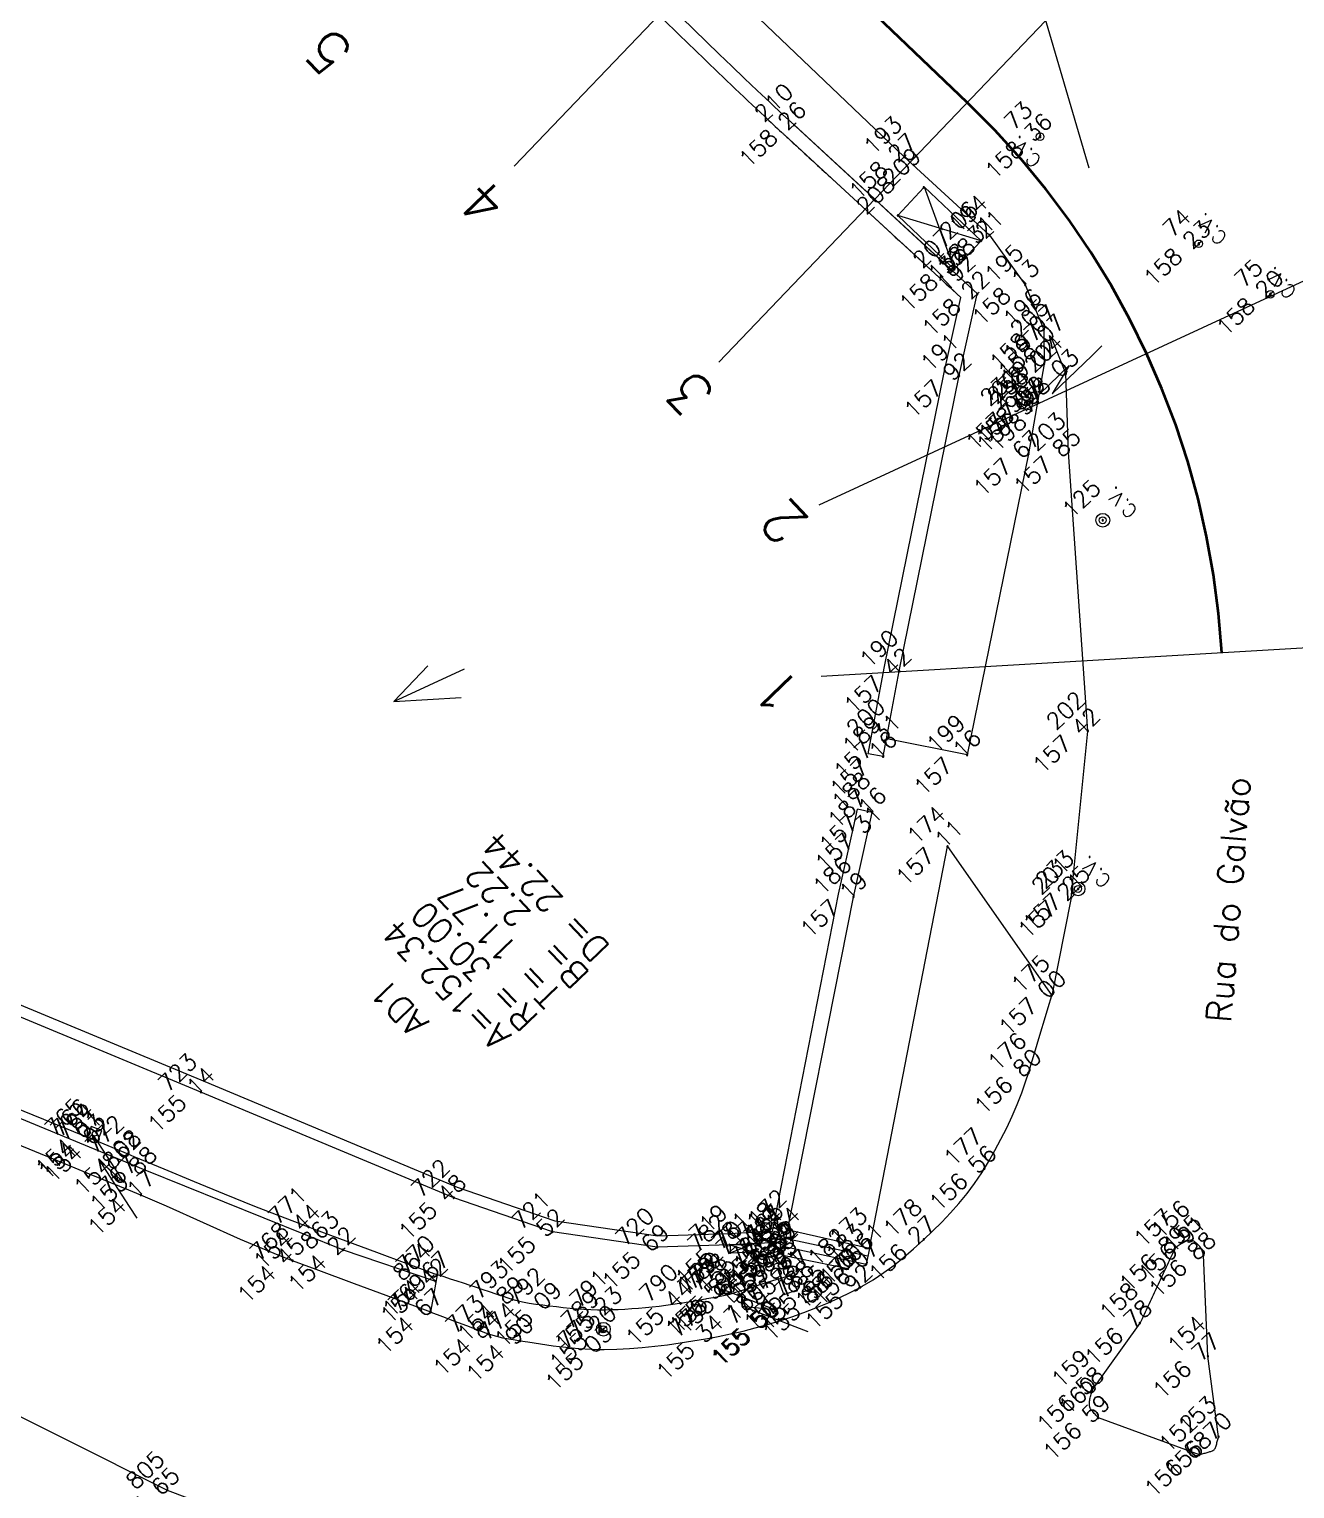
# Model space of a CAD drawing. Header units: millimetres. Extents: x -16 to 1007, y 828 to 1356.
# Drawn here: x 815.1 to 860.8, y 1059.7 to 1112.5 of the extents above; entities that cross this region are included whole.
import ezdxf
from ezdxf.enums import TextEntityAlignment as Align

# ---------------------------------------------------------------- set-up
doc = ezdxf.new("R2010")
doc.units = ezdxf.units.MM
doc.header["$LTSCALE"] = 4
doc.linetypes.add('CONTINUOUS1', pattern=[0, 0, 0])
doc.linetypes.add('DGN4', pattern=[16.364154, 8.182077, -4.091038, 0, -4.091038])
doc.layers.get('0').update_dxf_attribs({"linetype": 'CONTINUOUS1', "lineweight": 0})
for name, color, linetype, lineweight in [('10', 7, 'CONTINUOUS1', 0), ('11', 7, 'CONTINUOUS1', 0), ('12', 7, 'CONTINUOUS1', 0), ('13', 7, 'CONTINUOUS1', 0), ('2', 7, 'CONTINUOUS1', 0), ('Level 1', 7, 'Continuous', 0)]:
    doc.layers.add(name, color=color, linetype=linetype, lineweight=lineweight)
for name, color, linetype, lineweight, true_color in [('19', 4, 'CONTINUOUS1', 0, 0x00ffff), ('20', 4, 'CONTINUOUS1', 0, 0x00ffff), ('51', 1, 'CONTINUOUS1', 0, 0xff0000), ('52', 2, 'CONTINUOUS1', 0, 0xffff00), ('53', 3, 'CONTINUOUS1', 0, 0x00ff00), ('6', 2, 'CONTINUOUS1', 0, 0xffff00), ('9', 1, 'CONTINUOUS1', 0, 0xff0000)]:
    doc.layers.add(name, color=color, linetype=linetype, lineweight=lineweight, true_color=true_color)
doc.styles.get("Standard").update_dxf_attribs({"font": 'txt_____.ttf'})

# ---------------------------------------------------------------- blocks, each defined once
blk = doc.blocks.new('anonymous1')
at = {"layer": 'Level 1', "color": 7}
for s, p in [('D= 22.44', (2.8, 2.499)), ('B=  2.22', (2.115, 1.481)), ('T= 11.77', (1.132, 0.771)), ('R= 30.00', (0.223, -0.015)), ('A=152.34', (-0.796, -0.687)), ('AD1 ', (-2.711, -1.296))]:
    blk.add_text(s, height=0.9, rotation=134, dxfattribs=at).set_placement(p, align=Align.CENTER)
blk = doc.blocks.new('anonymous10')
at = {"layer": '11', "color": 7, "flags": 128}
blk.add_lwpolyline([(-1.065, -1.062), (0.374, 0.327), (-0.244, -0.701), (1.194, 0.688), (1.554, 1.035)], dxfattribs=at)
at = {"layer": '11', "color": 7, "linetype": 'CONTINUOUS1'}
blk.add_lwpolyline([(-1.315, -0.804), (-1.385, -1.21), (-0.989, -1.279), (-0.918, -0.874), (-1.315, -0.804)], close=True, dxfattribs=at)
blk.add_circle((-1.152, -1.042), 0.0892, dxfattribs=at)
blk = doc.blocks.new('anonymous11')
at = {"layer": '11', "color": 7, "linetype": 'CONTINUOUS1'}
blk.add_lwpolyline([(-1.285, 0.852), (-1.682, 0.744), (-1.577, 0.356), (-1.18, 0.463), (-1.285, 0.852)], close=True, dxfattribs=at)
at = {"layer": '11', "color": 7, "flags": 128}
blk.add_lwpolyline([(-1.412, 0.516), (0.455, -0.2), (-0.739, -0.075), (1.128, -0.792), (1.595, -0.971)], dxfattribs=at)
at = {"layer": '11', "color": 7, "linetype": 'CONTINUOUS1'}
blk.add_circle((-1.431, 0.604), 0.0892, dxfattribs=at)
blk = doc.blocks.new('anonymous12')
at = {"layer": '11', "color": 7, "linetype": 'CONTINUOUS1'}
blk.add_lwpolyline([(-0.538, 1.444), (-0.923, 1.591), (-1.066, 1.215), (-0.682, 1.068), (-0.538, 1.444)], close=True, dxfattribs=at)
at = {"layer": '11', "color": 7, "flags": 128}
blk.add_lwpolyline([(-0.839, 1.248), (0.25, -0.43), (-0.642, 0.374), (0.447, -1.304), (0.719, -1.723)], dxfattribs=at)
at = {"layer": '11', "color": 7, "linetype": 'CONTINUOUS1'}
blk.add_circle((-0.802, 1.33), 0.0892, dxfattribs=at)
blk = doc.blocks.new('DGN_COMPLEXCHAIN')
at = {"layer": '10', "color": 7, "linetype": 'CONTINUOUS1'}
for points, knots in [([(826.612, 1121.514), (827.037, 1121.183), (827.568, 1120.769), (828.112, 1120.345), (828.238, 1120.247), (828.261, 1120.229), (828.272, 1120.22), (828.277, 1120.217), (828.278, 1120.216), (828.279, 1120.215), (828.279, 1120.215), (828.28, 1120.215), (828.28, 1120.215), (828.28, 1120.215), (828.28, 1120.215), (828.284, 1120.211), (828.288, 1120.208), (828.324, 1120.181), (828.359, 1120.159), (828.43, 1120.12), (828.467, 1120.104), (828.541, 1120.077), (828.579, 1120.066), (828.653, 1120.05), (828.689, 1120.045), (828.76, 1120.04), (828.794, 1120.039), (828.859, 1120.041), (828.891, 1120.044), (828.951, 1120.052), (828.98, 1120.056), (829.035, 1120.068), (829.061, 1120.074), (829.112, 1120.088), (829.136, 1120.095), (829.183, 1120.11), (829.205, 1120.118), (829.271, 1120.142), (829.311, 1120.158), (829.388, 1120.189), (829.423, 1120.204), (829.489, 1120.231), (829.52, 1120.243), (829.575, 1120.264), (829.6, 1120.272), (829.631, 1120.281), (829.641, 1120.284), (829.658, 1120.288), (829.665, 1120.289), (829.677, 1120.291), (829.682, 1120.292), (829.689, 1120.293), (829.692, 1120.293), (829.693, 1120.293)], [0, 0, 0, 0, 0.5, 0.625, 0.640625, 0.648437, 0.652344, 0.65332, 0.653809, 0.654053, 0.654175, 0.654236, 0.654236, 0.654266, 0.654266, 0.654297, 0.65625, 0.65625, 0.671875, 0.671875, 0.6875, 0.6875, 0.703125, 0.703125, 0.71875, 0.71875, 0.734375, 0.734375, 0.75, 0.75, 0.765625, 0.765625, 0.78125, 0.78125, 0.796875, 0.796875, 0.8125, 0.8125, 0.84375, 0.84375, 0.875, 0.875, 0.90625, 0.90625, 0.9375, 0.9375, 0.953125, 0.953125, 0.96875, 0.96875, 0.984375, 0.984375, 1, 1, 1, 1]), ([(826.612, 1121.514), (827.037, 1121.183), (827.568, 1120.769), (828.112, 1120.345), (828.238, 1120.247), (828.261, 1120.229), (828.272, 1120.22), (828.277, 1120.217), (828.278, 1120.216), (828.279, 1120.215), (828.279, 1120.215), (828.28, 1120.215), (828.28, 1120.215), (828.28, 1120.215), (828.28, 1120.215), (828.284, 1120.211), (828.288, 1120.208), (828.324, 1120.181), (828.359, 1120.159), (828.43, 1120.12), (828.467, 1120.104), (828.541, 1120.077), (828.579, 1120.066), (828.653, 1120.05), (828.689, 1120.045), (828.76, 1120.04), (828.794, 1120.039), (828.859, 1120.041), (828.891, 1120.044), (828.951, 1120.052), (828.98, 1120.056), (829.035, 1120.068), (829.061, 1120.074), (829.112, 1120.088), (829.136, 1120.095), (829.183, 1120.11), (829.205, 1120.118), (829.271, 1120.142), (829.311, 1120.158), (829.388, 1120.189), (829.423, 1120.204), (829.489, 1120.231), (829.52, 1120.243), (829.575, 1120.264), (829.6, 1120.272), (829.631, 1120.281), (829.641, 1120.284), (829.658, 1120.288), (829.665, 1120.289), (829.677, 1120.291), (829.682, 1120.292), (829.689, 1120.293), (829.692, 1120.293), (829.693, 1120.293)], [0, 0, 0, 0, 0.5, 0.625, 0.640625, 0.648437, 0.652344, 0.65332, 0.653809, 0.654053, 0.654175, 0.654236, 0.654236, 0.654266, 0.654266, 0.654297, 0.65625, 0.65625, 0.671875, 0.671875, 0.6875, 0.6875, 0.703125, 0.703125, 0.71875, 0.71875, 0.734375, 0.734375, 0.75, 0.75, 0.765625, 0.765625, 0.78125, 0.78125, 0.796875, 0.796875, 0.8125, 0.8125, 0.84375, 0.84375, 0.875, 0.875, 0.90625, 0.90625, 0.9375, 0.9375, 0.953125, 0.953125, 0.96875, 0.96875, 0.984375, 0.984375, 1, 1, 1, 1]), ([(829.693, 1120.293), (829.771, 1120.282), (829.845, 1120.273), (829.988, 1120.256), (830.055, 1120.248), (830.18, 1120.229), (830.238, 1120.218), (830.313, 1120.2), (830.337, 1120.193), (830.38, 1120.18), (830.4, 1120.173), (830.436, 1120.158), (830.452, 1120.151), (830.48, 1120.136), (830.492, 1120.129), (830.514, 1120.114), (830.524, 1120.106), (830.534, 1120.097), (830.535, 1120.096), (830.537, 1120.095), (830.538, 1120.094), (830.538, 1120.093), (830.539, 1120.093), (830.539, 1120.093), (830.539, 1120.092), (830.54, 1120.092), (830.546, 1120.086), (830.566, 1120.067), (830.684, 1119.954), (830.797, 1119.846), (831.295, 1119.367), (831.691, 1118.98), (832.878, 1117.814), (833.665, 1117.03), (834.66, 1116.056), (834.86, 1115.862), (835.16, 1115.571), (835.261, 1115.474), (835.374, 1115.365), (835.386, 1115.353), (835.411, 1115.329), (835.424, 1115.317), (835.461, 1115.281), (835.536, 1115.209), (835.611, 1115.137), (836.06, 1114.704), (836.459, 1114.318), (837.653, 1113.157), (838.449, 1112.381), (840.048, 1110.833), (840.852, 1110.063), (841.87, 1109.11), (842.074, 1108.92), (842.304, 1108.708), (842.33, 1108.684), (842.368, 1108.648), (842.381, 1108.637), (842.407, 1108.613), (842.471, 1108.554), (842.636, 1108.401), (843.198, 1107.884), (845.343, 1105.907), (847.385, 1104.024), (848.761, 1102.756)], [0, 0, 0, 0, 0.007813, 0.007813, 0.015625, 0.015625, 0.023438, 0.023438, 0.027344, 0.027344, 0.03125, 0.03125, 0.035156, 0.035156, 0.039063, 0.039063, 0.042969, 0.042969, 0.043457, 0.043457, 0.043701, 0.043823, 0.043854, 0.043854, 0.043884, 0.043884, 0.043945, 0.044922, 0.046875, 0.0625, 0.0625, 0.125, 0.125, 0.25, 0.25, 0.28125, 0.28125, 0.296875, 0.296875, 0.298828, 0.298828, 0.300781, 0.300781, 0.304688, 0.3125, 0.3125, 0.375, 0.375, 0.5, 0.5, 0.625, 0.625, 0.65625, 0.65625, 0.660156, 0.660156, 0.662109, 0.662109, 0.664063, 0.671875, 0.6875, 0.75, 1, 1, 1, 1]), ([(829.693, 1120.293), (829.771, 1120.282), (829.845, 1120.273), (829.988, 1120.256), (830.055, 1120.248), (830.18, 1120.229), (830.238, 1120.218), (830.313, 1120.2), (830.337, 1120.193), (830.38, 1120.18), (830.4, 1120.173), (830.436, 1120.158), (830.452, 1120.151), (830.48, 1120.136), (830.492, 1120.129), (830.514, 1120.114), (830.524, 1120.106), (830.534, 1120.097), (830.535, 1120.096), (830.537, 1120.095), (830.538, 1120.094), (830.538, 1120.093), (830.539, 1120.093), (830.539, 1120.093), (830.539, 1120.092), (830.54, 1120.092), (830.546, 1120.086), (830.566, 1120.067), (830.684, 1119.954), (830.797, 1119.846), (831.295, 1119.367), (831.691, 1118.98), (832.878, 1117.814), (833.665, 1117.03), (834.66, 1116.056), (834.86, 1115.862), (835.16, 1115.571), (835.261, 1115.474), (835.374, 1115.365), (835.386, 1115.353), (835.411, 1115.329), (835.424, 1115.317), (835.461, 1115.281), (835.536, 1115.209), (835.611, 1115.137), (836.06, 1114.704), (836.459, 1114.318), (837.653, 1113.157), (838.449, 1112.381), (840.048, 1110.833), (840.852, 1110.063), (841.87, 1109.11), (842.074, 1108.92), (842.304, 1108.708), (842.33, 1108.684), (842.368, 1108.648), (842.381, 1108.637), (842.407, 1108.613), (842.471, 1108.554), (842.636, 1108.401), (843.198, 1107.884), (845.343, 1105.907), (847.385, 1104.024), (848.761, 1102.756)], [0, 0, 0, 0, 0.007813, 0.007813, 0.015625, 0.015625, 0.023438, 0.023438, 0.027344, 0.027344, 0.03125, 0.03125, 0.035156, 0.035156, 0.039063, 0.039063, 0.042969, 0.042969, 0.043457, 0.043457, 0.043701, 0.043823, 0.043854, 0.043854, 0.043884, 0.043884, 0.043945, 0.044922, 0.046875, 0.0625, 0.0625, 0.125, 0.125, 0.25, 0.25, 0.28125, 0.28125, 0.296875, 0.296875, 0.298828, 0.298828, 0.300781, 0.300781, 0.304688, 0.3125, 0.3125, 0.375, 0.375, 0.5, 0.5, 0.625, 0.625, 0.65625, 0.65625, 0.660156, 0.660156, 0.662109, 0.662109, 0.664063, 0.671875, 0.6875, 0.75, 1, 1, 1, 1])]:
    blk.add_open_spline(points, degree=3, knots=knots, dxfattribs=at)
blk = doc.blocks.new('anonymous')
at = {"color": 7, "linetype": 'Continuous', "lineweight": 0}
for p, q in [((79.342, -123.547), (76.395, -122.912)), ((79.403, -123.248), (79.279, -123.84)), ((91.335, -130.724), (87.678, -129.388))]:
    blk.add_line(p, q, dxfattribs=at)
for points in [[(91.486, -123.505), (91.458, -123.424), (91.429, -123.343), (91.424, -123.33), (91.395, -123.266), (91.348, -123.197), (91.29, -123.133), (91.225, -123.071), (91.21, -123.057), (91.155, -123.013), (91.079, -122.975), (91.057, -122.97), (90.996, -122.966), (90.91, -122.982), (90.83, -123.013), (90.828, -123.014), (90.751, -123.054), (90.677, -123.096), (90.605, -123.143), (90.563, -123.173), (90.534, -123.194), (90.466, -123.248), (90.434, -123.293), (90.422, -123.32), (90.385, -123.398), (90.349, -123.475), (90.313, -123.553), (90.276, -123.63), (90.24, -123.708), (90.204, -123.786), (90.167, -123.863), (90.131, -123.941), (90.094, -124.019), (90.058, -124.096), (90.022, -124.174), (89.985, -124.251), (89.949, -124.329), (89.913, -124.407), (89.876, -124.484), (89.84, -124.562), (89.804, -124.64), (89.767, -124.717), (89.731, -124.795), (89.695, -124.872), (89.658, -124.95), (89.622, -125.028), (89.586, -125.105), (89.549, -125.183), (89.513, -125.261), (89.477, -125.338), (89.44, -125.416), (89.404, -125.493), (89.368, -125.571), (89.331, -125.649), (89.295, -125.726), (89.259, -125.804), (89.222, -125.882), (89.186, -125.959), (89.186, -125.959), (89.186, -125.959)], [(87.678, -129.388), (87.651, -129.356), (87.623, -129.324), (87.593, -129.292), (87.562, -129.26), (87.531, -129.228), (87.501, -129.196), (87.473, -129.163), (87.446, -129.131), (87.421, -129.099), (87.4, -129.067), (87.382, -129.035), (87.369, -129.003), (87.366, -128.994), (87.36, -128.971), (87.355, -128.937), (87.353, -128.901), (87.353, -128.864), (87.356, -128.826), (87.361, -128.786), (87.367, -128.746), (87.376, -128.705), (87.385, -128.663), (87.396, -128.621), (87.408, -128.578), (87.42, -128.535), (87.432, -128.492), (87.444, -128.449), (87.456, -128.407), (87.467, -128.364), (87.477, -128.322), (87.486, -128.28), (87.494, -128.24), (87.494, -128.24), (87.494, -128.24)], [(91.335, -130.724), (91.368, -130.714), (91.403, -130.704), (91.438, -130.694), (91.474, -130.684), (91.51, -130.674), (91.546, -130.664), (91.582, -130.654), (91.617, -130.644), (91.651, -130.634), (91.684, -130.624), (91.716, -130.614), (91.747, -130.604), (91.775, -130.594), (91.802, -130.585), (91.824, -130.575), (91.826, -130.575), (91.847, -130.562), (91.866, -130.544), (91.884, -130.522), (91.899, -130.496), (91.913, -130.466), (91.926, -130.434), (91.938, -130.399), (91.949, -130.363), (91.959, -130.325), (91.969, -130.287), (91.979, -130.248), (91.989, -130.209), (91.999, -130.171), (92.009, -130.134), (92.021, -130.099), (92.033, -130.066), (92.033, -130.066), (92.033, -130.066)]]:
    blk.add_lwpolyline(points, dxfattribs=at)
at = {"layer": '10', "color": 7, "linetype": 'CONTINUOUS1'}
for p, q in [((79.403, -123.248), (82.228, -108.72)), ((82.228, -108.72), (85.997, -114.105)), ((86.692, -110.575), (85.997, -114.105)), ((76.469, -122.59), (79.403, -123.248)), ((76.332, -123.205), (76.272, -123.504)), ((91.642, -127.162), (91.486, -123.505)), ((89.18, -125.965), (87.444, -128.387)), ((92.027, -130.072), (91.642, -127.162))]:
    blk.add_line(p, q, dxfattribs=at)
for points in [[(72.585, -78.718), (73.043, -79.162), (73.501, -79.606), (73.959, -80.049), (74.419, -80.491), (74.88, -80.931), (75.342, -81.371), (75.806, -81.808), (76.272, -82.243), (76.674, -82.615), (76.74, -82.676), (77.209, -83.108), (77.678, -83.541), (78.147, -83.973), (78.616, -84.405), (79.085, -84.837), (79.553, -85.269), (80.022, -85.701), (80.491, -86.133), (80.96, -86.566), (81.429, -86.998), (81.898, -87.43), (82.367, -87.862), (82.836, -88.294), (83.304, -88.726), (83.304, -88.726), (83.304, -88.726)], [(75.889, -122.654), (74.32, -122.733), (71.744, -122.816), (68.028, -122.27), (64.507, -121.054), (55.375, -117.236), (41.953, -111.66)], [(63.533, -125.565), (63.964, -125.727), (64.396, -125.89), (64.827, -126.052), (65.259, -126.215), (65.611, -126.348), (65.691, -126.376), (66.135, -126.491), (66.592, -126.569), (66.769, -126.599), (67.05, -126.646), (67.508, -126.719), (67.967, -126.784), (68.425, -126.839), (68.883, -126.88), (69.342, -126.907), (69.63, -126.914), (69.8, -126.915), (70.259, -126.908), (70.717, -126.885), (71.176, -126.85), (71.635, -126.803), (72.094, -126.746), (72.552, -126.68), (73.011, -126.607), (73.469, -126.529), (73.683, -126.491), (73.927, -126.446), (74.379, -126.353), (74.827, -126.25), (75.273, -126.136), (75.678, -126.023), (75.718, -126.012), (76.161, -125.878), (76.599, -125.734), (77.032, -125.581), (77.461, -125.416), (77.885, -125.239), (78.306, -125.049), (78.724, -124.846), (79.062, -124.67), (79.139, -124.629), (79.539, -124.393), (79.922, -124.137), (80.29, -123.864), (80.647, -123.575), (80.997, -123.272), (81.342, -122.957), (81.366, -122.934), (81.682, -122.634), (82.012, -122.307), (82.331, -121.974), (82.637, -121.632), (82.929, -121.278), (83.205, -120.91), (83.464, -120.524), (83.557, -120.373), (83.706, -120.123), (83.937, -119.717), (84.156, -119.308), (84.364, -118.895), (84.56, -118.478), (84.741, -118.055), (84.908, -117.628), (85.06, -117.194), (85.147, -116.917), (85.197, -116.754), (85.33, -116.312), (85.463, -115.871), (85.597, -115.429), (85.73, -114.988), (85.864, -114.547), (85.997, -114.105), (85.997, -114.105), (85.997, -114.105)], [(76.135, -124.359), (75.899, -124.434), (75.662, -124.509), (75.426, -124.584), (75.189, -124.659), (74.953, -124.734), (74.717, -124.809), (74.48, -124.884), (74.474, -124.886), (74.241, -124.951), (73.999, -125.003), (73.754, -125.048), (73.509, -125.091), (73.471, -125.099), (73.265, -125.136), (73.021, -125.179), (72.777, -125.22), (72.576, -125.252), (72.531, -125.259), (72.284, -125.295), (72.037, -125.328), (71.791, -125.358), (71.544, -125.386), (71.296, -125.41), (71.049, -125.431), (70.802, -125.45), (70.555, -125.465), (70.307, -125.478), (70.06, -125.487), (70.023, -125.488), (69.813, -125.492), (69.565, -125.491), (69.318, -125.484), (69.07, -125.471), (68.822, -125.454), (68.574, -125.433), (68.327, -125.408), (68.079, -125.38), (67.832, -125.35), (67.798, -125.346), (67.584, -125.319), (67.337, -125.287), (67.091, -125.25), (66.847, -125.203), (66.607, -125.143), (66.484, -125.106), (66.371, -125.068), (66.135, -124.99), (65.899, -124.913), (65.664, -124.835), (65.428, -124.757), (65.193, -124.679), (64.957, -124.601), (64.721, -124.524), (64.486, -124.446), (64.25, -124.368), (64.015, -124.29), (63.779, -124.213), (63.779, -124.213), (63.779, -124.213)]]:
    blk.add_lwpolyline(points, dxfattribs=at)
at = {"layer": '10', "color": 7, "linetype": 'CONTINUOUS1', "flags": 128}
for points in [[(80.658, -83.771), (83.747, -86.606), (85.036, -88.401), (85.702, -90.011), (85.714, -91.257), (85.152, -94.516), (82.932, -105.409), (80.034, -104.83)], [(86.692, -110.575), (87.301, -104.543), (86.605, -94.451), (86.508, -91.61), (85.996, -90.343)], [(61.563, -140.772), (63.135, -142.1), (63.688, -142.297), (64.13, -141.915), (65.275, -139.144), (67.241, -135.993), (67.245, -135.361), (66.722, -135.097), (64.69, -134.994), (60.777, -134.292), (57.785, -133.438), (54.014, -132.024), (39.147, -124.566), (27.286, -118.716), (16.327, -113.349), (6.097, -108.764), (-1.409, -105.708), (-10.975, -102.204), (-19.745, -99.613), (-26.631, -97.856), (-32.371, -96.54), (-33.039, -96.876), (-32.629, -97.512), (-29.987, -98.228), (-16.487, -102.599), (-8.947, -105.585), (0.226, -109.831), (5.665, -112.586), (9.3, -114.484), (18.86, -119.216), (29.829, -124.659), (45.384, -132.281), (55.438, -137.211), (58.153, -138.599)], [(76.272, -123.504), (78.63, -123.989)], [(79.279, -123.84), (76.332, -123.205)]]:
    blk.add_lwpolyline(points, dxfattribs=at)
at = {"layer": '11', "color": 7, "linetype": 'CONTINUOUS1'}
for p, q in [((75.153, -123.39), (74.357, -123.149)), ((74.366, -123.415), (75.145, -123.124))]:
    blk.add_line(p, q, dxfattribs=at)
at = {"layer": '11', "color": 7, "flags": 128}
blk.add_lwpolyline([(85.546, -83.065, 0.075, 0.0000075, 1), (85.599, -83.012, 0.075, 0.0000075, 1), (85.546, -83.065, 0.075, 0.0000075, 1)], format="xyseb", dxfattribs=at)
at = {"layer": '11', "color": 7, "linetype": 'CONTINUOUS1'}
blk.add_lwpolyline([(74.366, -123.415), (75.153, -123.39), (75.145, -123.124), (74.357, -123.149), (74.366, -123.415)], close=True, dxfattribs=at)
at = {"layer": '12', "color": 7, "flags": 128}
for points in [[(91.285, -86.941, 0.075, 0.0000075, 1), (91.339, -86.889, 0.075, 0.0000075, 1), (91.285, -86.941, 0.075, 0.0000075, 1)], [(93.876, -88.766, 0.075, 0.0000075, 1), (93.93, -88.714, 0.075, 0.0000075, 1), (93.876, -88.766, 0.075, 0.0000075, 1)]]:
    blk.add_lwpolyline(points, format="xyseb", dxfattribs=at)
at = {"layer": '19', "color": 5, "linetype": 'CONTINUOUS1', "true_color": 0x0000ff}
blk.add_line((63.533, -125.565), (63.779, -124.213), dxfattribs=at)
for points in [[(63.533, -125.565), (62.153, -125.052), (60.773, -124.539), (59.393, -124.026), (58.538, -123.708), (58.016, -123.508), (56.659, -122.938), (55.317, -122.333), (53.974, -121.728), (53.053, -121.333), (52.619, -121.154), (51.258, -120.593), (49.896, -120.033), (48.535, -119.472)], [(48.436, -118.134), (49.526, -118.584), (50.616, -119.033), (51.706, -119.482), (52.582, -119.843), (52.796, -119.931), (53.885, -120.383), (54.974, -120.836), (56.064, -121.285), (57.157, -121.727), (58.254, -122.158), (59.118, -122.484), (59.357, -122.573), (60.463, -122.983), (61.568, -123.393), (62.674, -123.803), (63.779, -124.213), (63.779, -124.213), (63.779, -124.213)]]:
    blk.add_lwpolyline(points, dxfattribs=at)
at = {"layer": '19', "color": 5, "linetype": 'Continuous', "true_color": 0x0000ff}
blk.add_lwpolyline([(-23.442, -92.016), (-19.269, -93.151), (-11.777, -94.962), (-2.819, -97.647), (8.475, -101.828), (20.469, -106.81), (32.977, -111.993), (43.583, -116.446), (53.192, -120.415), (60.364, -123.312), (63.704, -124.446)], dxfattribs=at)
at = {"layer": '2', "color": 7}
for p, q in [((83.304, -88.726), (76.674, -82.615)), ((82.708, -88.856), (76.335, -82.983))]:
    blk.add_line(p, q, dxfattribs=at)
at = {"layer": '2', "color": 7, "flags": 128}
for points in [[(79.352, -105.363), (79.937, -102.271), (82.106, -91.571), (82.708, -88.856)], [(79.893, -105.465), (80.477, -102.376), (82.644, -91.685), (83.299, -88.732)], [(79.893, -105.465), (79.352, -105.363)], [(75.889, -122.654), (78.284, -110.439), (78.819, -108.032), (78.967, -107.368)], [(76.331, -123.166), (78.822, -110.552), (79.356, -108.15), (79.504, -107.488)], [(79.504, -107.488), (78.967, -107.368)], [(76.358, -123.032), (74.336, -123.133), (71.721, -123.217), (67.933, -122.66), (64.365, -121.428), (55.221, -117.606), (41.8, -112.029)], [(76.212, -123.326), (75.724, -123.499)], [(75.857, -123.876), (75.724, -123.499)], [(76.331, -123.166), (76.039, -123.047)], [(76.345, -123.703), (76.212, -123.326)], [(76.345, -123.703), (75.857, -123.876)], [(76.572, -124.215), (76.102, -124.386)], [(76.102, -124.386), (76.305, -124.943)], [(76.572, -124.215), (76.775, -124.772)], [(76.775, -124.772), (76.305, -124.943)], [(77.381, -124.7), (76.958, -124.854)], [(76.958, -124.854), (77.096, -125.233)], [(77.519, -125.08), (77.096, -125.233)], [(77.381, -124.7), (77.519, -125.08)]]:
    blk.add_lwpolyline(points, dxfattribs=at)
at = {"layer": '20', "color": 1, "linetype": 'Continuous', "lineweight": 13, "true_color": 0xff0000}
for p, q in [((82.053, -66.132), (87.336, -84.172)), ((83.361, -66.542), (66.547, -84.107)), ((80.658, -83.771), (65.543, -69.303)), ((73.949, -91.193), (87.988, -76.527)), ((77.579, -96.359), (95.605, -88.024)), ((77.656, -102.56), (95.662, -101.496)), ((62.194, -103.473), (63.431, -102.181)), ((62.194, -103.473), (64.751, -102.291)), ((62.194, -103.473), (64.63, -103.33))]:
    blk.add_line(p, q, dxfattribs=at)
at = {"layer": '20', "color": 1, "linetype": 'DGN4', "lineweight": 40, "true_color": 0xff0000}
blk.add_line((82.939, -81.802), (70.054, -69.469), dxfattribs=at)
blk.add_ellipse((62.194, -103.473), major_axis=(20.745, 21.672), ratio=1, start_param=5.534952, end_param=6.283185, dxfattribs=at)
at = {"layer": '6', "color": 7, "linetype": 'CONTINUOUS1'}
for p, q in [((81.383, -84.856), (82.47, -87.835)), ((83.437, -86.802), (80.428, -85.891))]:
    blk.add_line(p, q, dxfattribs=at)
at = {"layer": '6', "color": 7, "linetype": 'Continuous', "lineweight": 13}
blk.add_line((83.437, -86.802), (81.383, -84.856), dxfattribs=at)
blk.add_lwpolyline([(83.437, -86.802), (82.47, -87.835), (80.428, -85.891), (81.365, -84.873)], dxfattribs=at)
at = {"layer": '9', "color": 7}
for centre, radius in [((87.838, -96.918), 0.25), ((87.838, -96.918), 0.125), ((86.944, -110.256), 0.25), ((86.944, -110.256), 0.125), ((69.777, -126.186), 0.25), ((69.777, -126.186), 0.125)]:
    blk.add_circle(centre, radius, dxfattribs=at)
at = {"layer": 'Level 1', "color": 7}
for centre in [(85.573, -83.039), (91.312, -86.915), (93.903, -88.74)]:
    blk.add_circle(centre, 0.138, dxfattribs=at)
at = {"color": 7, "linetype": 'Continuous', "lineweight": 0}
for name, p in [('anonymous10', (86.255, -91.646)), ('anonymous1', (65.209, -112.731)), ('anonymous12', (52.181, -120.441)), ('anonymous11', (75.579, -125.29))]:
    blk.add_blockref(name, p, dxfattribs=at)
at = {"layer": '10', "color": 7, "linetype": 'CONTINUOUS1'}
blk.add_blockref('DGN_COMPLEXCHAIN', (-766.054, -1191.612), dxfattribs=at)
at = {"layer": '12', "color": 7}
for p in [(85.215, -83.412), (91.938, -86.204), (94.445, -88.155), (88.698, -96.098), (87.743, -109.463)]:
    blk.add_text('C.V.', height=0.5, rotation=134, dxfattribs=at).set_placement(p, align=Align.CENTER)
at = {"layer": '20', "color": 1, "linetype": 'Continuous', "lineweight": 13, "true_color": 0xff0000}
for s, p in [('5', (59.717, -80.964)), ('4', (65.336, -86.44)), ('3', (72.815, -93.338)), ('2', (76.195, -97.973)), ('1', (75.991, -104.112))]:
    blk.add_text(s, height=1.5, rotation=134, dxfattribs=at).set_placement(p, align=Align.TOP_LEFT)
at = {"layer": 'Level 1', "color": 7}
blk.add_text('Rua do Galvão', height=0.9, rotation=85.4139, dxfattribs=at).set_placement((91.577, -115.046), align=Align.TOP_LEFT)

msp = doc.modelspace()

# ---------------------------------------------------------------- linework, layer by layer
at = {"layer": '13', "linetype": 'Continuous', "lineweight": 0}
for points in [[(842.71, 1108.98, 1), (842.746, 1109.015, 1), (842.71, 1108.98, 1)], [(851.608, 1108.557, 1), (851.644, 1108.591, 1), (851.608, 1108.557, 1)], [(846.693, 1107.824, 1), (846.729, 1107.859, 1), (846.693, 1107.824, 1)], [(849.473, 1104.793, 1), (849.509, 1104.828, 1), (849.473, 1104.793, 1)], [(849.783, 1104.99, 1), (849.819, 1105.024, 1), (849.783, 1104.99, 1)], [(857.348, 1104.68, 1), (857.384, 1104.715, 1), (857.348, 1104.68, 1)], [(848.506, 1103.76, 1), (848.542, 1103.795, 1), (848.506, 1103.76, 1)], [(851.072, 1103.194, 1), (851.108, 1103.229, 1), (851.072, 1103.194, 1)], [(849.334, 1102.863, 1), (849.37, 1102.898, 1), (849.334, 1102.863, 1)], [(859.938, 1102.855, 1), (859.974, 1102.89, 1), (859.938, 1102.855, 1)], [(851.738, 1101.584, 1), (851.774, 1101.619, 1), (851.738, 1101.584, 1)], [(852.032, 1101.252, 1), (852.068, 1101.287, 1), (852.032, 1101.252, 1)], [(851.75, 1100.338, 1), (851.786, 1100.372, 1), (851.75, 1100.338, 1)], [(852.543, 1099.986, 1), (852.579, 1100.02, 1), (852.543, 1099.986, 1)], [(848.679, 1099.91, 1), (848.715, 1099.944, 1), (848.679, 1099.91, 1)], [(851.372, 1099.075, 1), (851.408, 1099.11, 1), (851.372, 1099.075, 1)], [(850.905, 1098.739, 1), (850.941, 1098.773, 1), (850.905, 1098.739, 1)], [(851.226, 1098.887, 1), (851.262, 1098.921, 1), (851.226, 1098.887, 1)], [(851.299, 1098.655, 1), (851.335, 1098.689, 1), (851.299, 1098.655, 1)], [(851.188, 1097.079, 1), (851.224, 1097.113, 1), (851.188, 1097.079, 1)], [(852.64, 1097.144, 1), (852.676, 1097.179, 1), (852.64, 1097.144, 1)], [(846.512, 1089.219, 1), (846.548, 1089.253, 1), (846.512, 1089.219, 1)], [(846.07, 1086.765, 1), (846.105, 1086.8, 1), (846.07, 1086.765, 1)], [(853.336, 1087.052, 1), (853.372, 1087.087, 1), (853.336, 1087.052, 1)], [(845.928, 1086.13, 1), (845.964, 1086.165, 1), (845.928, 1086.13, 1)], [(848.968, 1086.186, 1), (849.004, 1086.221, 1), (848.968, 1086.186, 1)], [(845.539, 1084.108, 1), (845.575, 1084.142, 1), (845.539, 1084.108, 1)], [(845.392, 1083.445, 1), (845.428, 1083.48, 1), (845.392, 1083.445, 1)], [(848.263, 1082.875, 1), (848.299, 1082.909, 1), (848.263, 1082.875, 1)], [(844.858, 1081.043, 1), (844.894, 1081.078, 1), (844.858, 1081.043, 1)], [(852.728, 1081.02, 1), (852.764, 1081.055, 1), (852.728, 1081.02, 1)], [(852.98, 1081.339, 1), (853.016, 1081.374, 1), (852.98, 1081.339, 1)], [(852.032, 1077.49, 1), (852.068, 1077.525, 1), (852.032, 1077.49, 1)], [(851.183, 1074.678, 1), (851.219, 1074.713, 1), (851.183, 1074.678, 1)], [(821.256, 1073.989, 1), (821.292, 1074.024, 1), (821.256, 1073.989, 1)], [(817.15, 1072.369, 1), (817.186, 1072.404, 1), (817.15, 1072.369, 1)], [(817.357, 1072.352, 1), (817.393, 1072.387, 1), (817.357, 1072.352, 1)], [(817.538, 1072.221, 1), (817.574, 1072.256, 1), (817.538, 1072.221, 1)], [(818.614, 1071.754, 1), (818.65, 1071.789, 1), (818.614, 1071.754, 1)], [(819.227, 1071.181, 1), (819.263, 1071.215, 1), (819.227, 1071.181, 1)], [(849.592, 1071.222, 1), (849.628, 1071.257, 1), (849.592, 1071.222, 1)], [(819.089, 1070.262, 1), (819.125, 1070.297, 1), (819.089, 1070.262, 1)], [(830.4, 1070.168, 1), (830.436, 1070.202, 1), (830.4, 1070.168, 1)], [(825.153, 1069.111, 1), (825.189, 1069.146, 1), (825.153, 1069.111, 1)], [(833.969, 1068.935, 1), (834.005, 1068.969, 1), (833.969, 1068.935, 1)], [(842.505, 1069.005, 1), (842.541, 1069.04, 1), (842.505, 1069.005, 1)], [(826.399, 1068.283, 1), (826.435, 1068.318, 1), (826.399, 1068.283, 1)], [(837.757, 1068.379, 1), (837.793, 1068.413, 1), (837.757, 1068.379, 1)], [(840.372, 1068.462, 1), (840.408, 1068.497, 1), (840.372, 1068.462, 1)], [(842.074, 1068.548, 1), (842.11, 1068.582, 1), (842.074, 1068.548, 1)], [(842.367, 1068.43, 1), (842.403, 1068.464, 1), (842.367, 1068.43, 1)], [(842.367, 1068.39, 1), (842.403, 1068.424, 1), (842.367, 1068.39, 1)], [(842.401, 1068.511, 1), (842.437, 1068.546, 1), (842.401, 1068.511, 1)], [(845.439, 1068.347, 1), (845.474, 1068.382, 1), (845.439, 1068.347, 1)], [(847.402, 1068.662, 1), (847.438, 1068.696, 1), (847.402, 1068.662, 1)], [(856.464, 1068.296, 1), (856.5, 1068.331, 1), (856.464, 1068.296, 1)], [(857.091, 1068.61, 1), (857.127, 1068.645, 1), (857.091, 1068.61, 1)], [(824.574, 1067.887, 1), (824.61, 1067.921, 1), (824.574, 1067.887, 1)], [(840.401, 1068.18, 1), (840.437, 1068.215, 1), (840.401, 1068.18, 1)], [(841.189, 1068.205, 1), (841.225, 1068.24, 1), (841.189, 1068.205, 1)], [(842.308, 1068.091, 1), (842.344, 1068.126, 1), (842.308, 1068.091, 1)], [(842.381, 1067.892, 1), (842.417, 1067.927, 1), (842.381, 1067.892, 1)], [(845.314, 1067.755, 1), (845.35, 1067.79, 1), (845.314, 1067.755, 1)], [(857.522, 1068.09, 1), (857.558, 1068.125, 1), (857.522, 1068.09, 1)], [(829.814, 1067.383, 1), (829.85, 1067.417, 1), (829.814, 1067.383, 1)], [(841.893, 1067.719, 1), (841.929, 1067.754, 1), (841.893, 1067.719, 1)], [(842.608, 1067.38, 1), (842.644, 1067.415, 1), (842.608, 1067.38, 1)], [(844.666, 1067.606, 1), (844.702, 1067.64, 1), (844.666, 1067.606, 1)], [(829.739, 1067.149, 1), (829.775, 1067.183, 1), (829.739, 1067.149, 1)], [(840.189, 1066.793, 1), (840.225, 1066.827, 1), (840.189, 1066.793, 1)], [(840.431, 1066.767, 1), (840.467, 1066.802, 1), (840.431, 1066.767, 1)], [(842.81, 1066.823, 1), (842.846, 1066.858, 1), (842.81, 1066.823, 1)], [(843.417, 1066.895, 1), (843.453, 1066.93, 1), (843.417, 1066.895, 1)], [(845.098, 1066.925, 1), (845.134, 1066.96, 1), (845.098, 1066.925, 1)], [(832.52, 1066.489, 1), (832.556, 1066.524, 1), (832.52, 1066.489, 1)], [(833.833, 1066.249, 1), (833.869, 1066.284, 1), (833.833, 1066.249, 1)], [(838.612, 1066.343, 1), (838.648, 1066.378, 1), (838.612, 1066.343, 1)], [(840.037, 1066.661, 1), (840.073, 1066.695, 1), (840.037, 1066.661, 1)], [(843.555, 1066.515, 1), (843.591, 1066.55, 1), (843.555, 1066.515, 1)], [(829.568, 1066.03, 1), (829.604, 1066.065, 1), (829.568, 1066.03, 1)], [(836.059, 1066.107, 1), (836.094, 1066.141, 1), (836.059, 1066.107, 1)], [(855.216, 1065.631, 1), (855.252, 1065.665, 1), (855.216, 1065.631, 1)], [(831.647, 1065.248, 1), (831.683, 1065.282, 1), (831.647, 1065.248, 1)], [(835.812, 1065.409, 1), (835.848, 1065.444, 1), (835.812, 1065.409, 1)], [(839.719, 1065.104, 1), (839.755, 1065.139, 1), (839.719, 1065.104, 1)], [(841.656, 1065.575, 1), (841.692, 1065.61, 1), (841.656, 1065.575, 1)], [(841.714, 1065.572, 1), (841.75, 1065.607, 1), (841.714, 1065.572, 1)], [(832.805, 1064.996, 1), (832.841, 1065.031, 1), (832.805, 1064.996, 1)], [(835.666, 1064.681, 1), (835.702, 1064.716, 1), (835.666, 1064.681, 1)], [(857.678, 1064.433, 1), (857.714, 1064.468, 1), (857.678, 1064.433, 1)], [(853.48, 1063.208, 1), (853.516, 1063.243, 1), (853.48, 1063.208, 1)], [(853.708, 1062.202, 1), (853.744, 1062.236, 1), (853.708, 1062.202, 1)], [(858.063, 1061.523, 1), (858.099, 1061.558, 1), (858.063, 1061.523, 1)], [(857.371, 1060.871, 1), (857.407, 1060.906, 1), (857.371, 1060.871, 1)]]:
    msp.add_lwpolyline(points, format="xyb", dxfattribs=at)
at = {"layer": '51', "linetype": 'Continuous', "lineweight": 0}
for points in [[(851.608, 1108.557, 1), (851.644, 1108.591, 1), (851.608, 1108.557, 1)], [(857.348, 1104.68, 1), (857.384, 1104.715, 1), (857.348, 1104.68, 1)], [(859.938, 1102.855, 1), (859.974, 1102.89, 1), (859.938, 1102.855, 1)], [(821.256, 1073.989, 1), (821.292, 1074.024, 1), (821.256, 1073.989, 1)], [(817.15, 1072.369, 1), (817.186, 1072.404, 1), (817.15, 1072.369, 1)], [(817.357, 1072.352, 1), (817.393, 1072.387, 1), (817.357, 1072.352, 1)], [(817.538, 1072.221, 1), (817.574, 1072.256, 1), (817.538, 1072.221, 1)], [(818.614, 1071.754, 1), (818.65, 1071.789, 1), (818.614, 1071.754, 1)], [(819.089, 1070.262, 1), (819.125, 1070.297, 1), (819.089, 1070.262, 1)], [(830.4, 1070.168, 1), (830.436, 1070.202, 1), (830.4, 1070.168, 1)], [(825.153, 1069.111, 1), (825.189, 1069.146, 1), (825.153, 1069.111, 1)], [(833.969, 1068.935, 1), (834.005, 1068.969, 1), (833.969, 1068.935, 1)], [(837.757, 1068.379, 1), (837.793, 1068.413, 1), (837.757, 1068.379, 1)], [(840.372, 1068.462, 1), (840.408, 1068.497, 1), (840.372, 1068.462, 1)], [(842.074, 1068.548, 1), (842.11, 1068.582, 1), (842.074, 1068.548, 1)], [(842.367, 1068.43, 1), (842.403, 1068.464, 1), (842.367, 1068.43, 1)], [(824.574, 1067.887, 1), (824.61, 1067.921, 1), (824.574, 1067.887, 1)], [(840.401, 1068.18, 1), (840.437, 1068.215, 1), (840.401, 1068.18, 1)], [(841.189, 1068.205, 1), (841.225, 1068.24, 1), (841.189, 1068.205, 1)], [(842.381, 1067.892, 1), (842.417, 1067.927, 1), (842.381, 1067.892, 1)], [(829.814, 1067.383, 1), (829.85, 1067.417, 1), (829.814, 1067.383, 1)], [(841.893, 1067.719, 1), (841.929, 1067.754, 1), (841.893, 1067.719, 1)], [(842.608, 1067.38, 1), (842.644, 1067.415, 1), (842.608, 1067.38, 1)], [(840.189, 1066.793, 1), (840.225, 1066.827, 1), (840.189, 1066.793, 1)], [(840.431, 1066.767, 1), (840.467, 1066.802, 1), (840.431, 1066.767, 1)], [(842.81, 1066.823, 1), (842.846, 1066.858, 1), (842.81, 1066.823, 1)], [(843.417, 1066.895, 1), (843.453, 1066.93, 1), (843.417, 1066.895, 1)], [(832.52, 1066.489, 1), (832.556, 1066.524, 1), (832.52, 1066.489, 1)], [(833.833, 1066.249, 1), (833.869, 1066.284, 1), (833.833, 1066.249, 1)], [(838.612, 1066.343, 1), (838.648, 1066.378, 1), (838.612, 1066.343, 1)], [(840.037, 1066.661, 1), (840.073, 1066.695, 1), (840.037, 1066.661, 1)], [(843.555, 1066.515, 1), (843.591, 1066.55, 1), (843.555, 1066.515, 1)], [(829.568, 1066.03, 1), (829.604, 1066.065, 1), (829.568, 1066.03, 1)], [(836.059, 1066.107, 1), (836.094, 1066.141, 1), (836.059, 1066.107, 1)], [(831.647, 1065.248, 1), (831.683, 1065.282, 1), (831.647, 1065.248, 1)], [(835.812, 1065.409, 1), (835.848, 1065.444, 1), (835.812, 1065.409, 1)], [(839.719, 1065.104, 1), (839.755, 1065.139, 1), (839.719, 1065.104, 1)], [(841.714, 1065.572, 1), (841.75, 1065.607, 1), (841.714, 1065.572, 1)], [(832.805, 1064.996, 1), (832.841, 1065.031, 1), (832.805, 1064.996, 1)], [(835.666, 1064.681, 1), (835.702, 1064.716, 1), (835.666, 1064.681, 1)]]:
    msp.add_lwpolyline(points, format="xyb", dxfattribs=at)
at = {"layer": '52', "linetype": 'Continuous', "lineweight": 0}
for points in [[(846.693, 1107.824, 1), (846.729, 1107.859, 1), (846.693, 1107.824, 1)], [(849.783, 1104.99, 1), (849.819, 1105.024, 1), (849.783, 1104.99, 1)], [(851.072, 1103.194, 1), (851.108, 1103.229, 1), (851.072, 1103.194, 1)], [(849.334, 1102.863, 1), (849.37, 1102.898, 1), (849.334, 1102.863, 1)], [(851.738, 1101.584, 1), (851.774, 1101.619, 1), (851.738, 1101.584, 1)], [(851.75, 1100.338, 1), (851.786, 1100.372, 1), (851.75, 1100.338, 1)], [(848.679, 1099.91, 1), (848.715, 1099.944, 1), (848.679, 1099.91, 1)], [(851.188, 1097.079, 1), (851.224, 1097.113, 1), (851.188, 1097.079, 1)], [(853.874, 1094.678, 1), (853.91, 1094.712, 1), (853.874, 1094.678, 1)], [(846.512, 1089.219, 1), (846.548, 1089.253, 1), (846.512, 1089.219, 1)], [(846.07, 1086.765, 1), (846.105, 1086.8, 1), (846.07, 1086.765, 1)], [(845.928, 1086.13, 1), (845.964, 1086.165, 1), (845.928, 1086.13, 1)], [(848.968, 1086.186, 1), (849.004, 1086.221, 1), (848.968, 1086.186, 1)], [(845.539, 1084.108, 1), (845.575, 1084.142, 1), (845.539, 1084.108, 1)], [(845.392, 1083.445, 1), (845.428, 1083.48, 1), (845.392, 1083.445, 1)], [(848.263, 1082.875, 1), (848.299, 1082.909, 1), (848.263, 1082.875, 1)], [(844.858, 1081.043, 1), (844.894, 1081.078, 1), (844.858, 1081.043, 1)], [(852.032, 1077.49, 1), (852.068, 1077.525, 1), (852.032, 1077.49, 1)], [(851.183, 1074.678, 1), (851.219, 1074.713, 1), (851.183, 1074.678, 1)], [(819.227, 1071.181, 1), (819.263, 1071.215, 1), (819.227, 1071.181, 1)], [(849.592, 1071.222, 1), (849.628, 1071.257, 1), (849.592, 1071.222, 1)], [(842.505, 1069.005, 1), (842.541, 1069.04, 1), (842.505, 1069.005, 1)], [(826.399, 1068.283, 1), (826.435, 1068.318, 1), (826.399, 1068.283, 1)], [(842.367, 1068.39, 1), (842.403, 1068.424, 1), (842.367, 1068.39, 1)], [(842.401, 1068.511, 1), (842.437, 1068.546, 1), (842.401, 1068.511, 1)], [(845.439, 1068.347, 1), (845.474, 1068.382, 1), (845.439, 1068.347, 1)], [(847.402, 1068.662, 1), (847.438, 1068.696, 1), (847.402, 1068.662, 1)], [(856.464, 1068.296, 1), (856.5, 1068.331, 1), (856.464, 1068.296, 1)], [(857.091, 1068.61, 1), (857.127, 1068.645, 1), (857.091, 1068.61, 1)], [(842.308, 1068.091, 1), (842.344, 1068.126, 1), (842.308, 1068.091, 1)], [(845.314, 1067.755, 1), (845.35, 1067.79, 1), (845.314, 1067.755, 1)], [(857.522, 1068.09, 1), (857.558, 1068.125, 1), (857.522, 1068.09, 1)], [(844.666, 1067.606, 1), (844.702, 1067.64, 1), (844.666, 1067.606, 1)], [(829.739, 1067.149, 1), (829.775, 1067.183, 1), (829.739, 1067.149, 1)], [(845.098, 1066.925, 1), (845.134, 1066.96, 1), (845.098, 1066.925, 1)], [(855.216, 1065.631, 1), (855.252, 1065.665, 1), (855.216, 1065.631, 1)], [(841.656, 1065.575, 1), (841.692, 1065.61, 1), (841.656, 1065.575, 1)], [(857.678, 1064.433, 1), (857.714, 1064.468, 1), (857.678, 1064.433, 1)], [(853.48, 1063.208, 1), (853.516, 1063.243, 1), (853.48, 1063.208, 1)], [(853.708, 1062.202, 1), (853.744, 1062.236, 1), (853.708, 1062.202, 1)], [(858.063, 1061.523, 1), (858.099, 1061.558, 1), (858.063, 1061.523, 1)], [(857.371, 1060.871, 1), (857.407, 1060.906, 1), (857.371, 1060.871, 1)]]:
    msp.add_lwpolyline(points, format="xyb", dxfattribs=at)
at = {"layer": '53', "linetype": 'Continuous', "lineweight": 0}
for points in [[(842.71, 1108.98, 1), (842.746, 1109.015, 1), (842.71, 1108.98, 1)], [(847.4, 1106.722, 1), (847.436, 1106.757, 1), (847.4, 1106.722, 1)], [(846.464, 1105.704, 1), (846.5, 1105.739, 1), (846.464, 1105.704, 1)], [(849.473, 1104.793, 1), (849.509, 1104.828, 1), (849.473, 1104.793, 1)], [(848.506, 1103.76, 1), (848.542, 1103.795, 1), (848.506, 1103.76, 1)], [(852.032, 1101.252, 1), (852.068, 1101.287, 1), (852.032, 1101.252, 1)], [(852.543, 1099.986, 1), (852.579, 1100.02, 1), (852.543, 1099.986, 1)], [(851.372, 1099.075, 1), (851.408, 1099.11, 1), (851.372, 1099.075, 1)], [(850.905, 1098.739, 1), (850.941, 1098.773, 1), (850.905, 1098.739, 1)], [(851.226, 1098.887, 1), (851.262, 1098.921, 1), (851.226, 1098.887, 1)], [(851.299, 1098.655, 1), (851.335, 1098.689, 1), (851.299, 1098.655, 1)], [(852.64, 1097.144, 1), (852.676, 1097.179, 1), (852.64, 1097.144, 1)], [(853.336, 1087.052, 1), (853.372, 1087.087, 1), (853.336, 1087.052, 1)], [(852.728, 1081.02, 1), (852.764, 1081.055, 1), (852.728, 1081.02, 1)], [(852.98, 1081.339, 1), (853.016, 1081.374, 1), (852.98, 1081.339, 1)]]:
    msp.add_lwpolyline(points, format="xyb", dxfattribs=at)

# ---------------------------------------------------------------- block references
at = {"color": 7, "linetype": 'Continuous', "lineweight": 0}
msp.add_blockref('anonymous', (766.054, 1191.612), dxfattribs=at)

# ---------------------------------------------------------------- texts
at = {"layer": '13', "linetype": 'Continuous', "lineweight": 0}
for s, p in [('158 26 ', (842.302, 1108.586)), ('158 36 ', (851.201, 1108.163)), ('158 27 ', (846.286, 1107.43)), ('158 21 ', (849.448, 1104.666)), ('158 31 ', (849.137, 1104.469)), ('158 23 ', (856.94, 1104.286)), ('158 32 ', (848.099, 1103.366)), ('158 13 ', (850.736, 1102.87)), ('158 20 ', (859.567, 1102.497)), ('158 22 ', (848.927, 1102.47)), ('158 07 ', (851.367, 1101.226)), ('158 07 ', (851.661, 1100.894)), ('158 02 ', (851.378, 1099.979)), ('157 92 ', (848.272, 1099.516)), ('158 03 ', (852.172, 1099.627)), ('157 96 ', (850.498, 1098.345)), ('158 07 ', (850.854, 1098.528)), ('157 97 ', (850.892, 1098.261)), ('157 99 ', (850.965, 1098.682)), ('157 67 ', (850.78, 1096.685)), ('157 85 ', (852.233, 1096.75)), ('157 42 ', (846.105, 1088.825)), ('157 42 ', (852.929, 1086.659)), ('157 31 ', (845.734, 1086.441)), ('157 16 ', (845.593, 1085.806)), ('157 16 ', (848.632, 1085.862)), ('157 16 ', (845.204, 1083.784)), ('157 31 ', (845.056, 1083.121)), ('157 11 ', (847.978, 1082.599)), ('157 25 ', (852.572, 1080.946)), ('157 19 ', (844.523, 1080.719)), ('157 21 ', (852.393, 1080.696)), ('157 00 ', (851.697, 1077.166)), ('156 80 ', (850.812, 1074.32)), ('155 14 ', (820.921, 1073.666)), ('154 01 ', (816.851, 1072.08)), ('154 23 ', (816.95, 1071.958)), ('154 02 ', (817.167, 1071.862)), ('154 08 ', (818.243, 1071.395)), ('156 56 ', (849.185, 1070.828)), ('153 88 ', (818.82, 1070.787)), ('154 17 ', (818.753, 1069.938)), ('155 48 ', (829.993, 1069.774)), ('154 44 ', (824.746, 1068.718)), ('155 52 ', (833.561, 1068.541)), ('155 93 ', (841.667, 1068.154)), ('156 64 ', (842.098, 1068.612)), ('156 27 ', (846.995, 1068.268)), ('156 91 ', (856.756, 1068.286)), ('154 22 ', (825.992, 1067.889)), ('155 69 ', (837.349, 1067.985)), ('155 70 ', (840, 1068.104)), ('155 71 ', (840.066, 1067.856)), ('155 73 ', (840.782, 1067.812)), ('155 83 ', (841.901, 1067.697)), ('155 89 ', (841.959, 1068.036)), ('156 22 ', (841.993, 1068.118)), ('156 02 ', (841.996, 1068.031)), ('156 61 ', (845.103, 1068.023)), ('156 89 ', (856.057, 1067.903)), ('156 88 ', (857.115, 1067.697)), ('154 45 ', (824.166, 1067.493)), ('155 81 ', (841.558, 1067.395)), ('155 83 ', (841.974, 1067.499)), ('156 00 ', (844.33, 1067.282)), ('156 07 ', (844.943, 1067.397)), ('154 42 ', (829.332, 1066.755)), ('154 67 ', (829.407, 1066.989)), ('155 81 ', (842.272, 1067.057)), ('154 89 ', (832.113, 1066.096)), ('155 59 ', (839.63, 1066.267)), ('155 82 ', (839.782, 1066.399)), ('155 65 ', (840.024, 1066.374)), ('155 81 ', (842.475, 1066.499)), ('155 85 ', (843.01, 1066.502)), ('155 88 ', (843.147, 1066.122)), ('155 92 ', (844.691, 1066.531)), ('154 67 ', (829.161, 1065.637)), ('155 09 ', (833.462, 1065.891)), ('155 23 ', (835.651, 1065.713)), ('155 44 ', (838.204, 1065.95)), ('155 20 ', (835.441, 1065.05)), ('155 50 ', (841.285, 1065.216)), ('155 50 ', (841.342, 1065.213)), ('156 78 ', (854.808, 1065.237)), ('154 84 ', (831.239, 1064.854)), ('154 90 ', (832.434, 1064.638)), ('155 34 ', (839.311, 1064.71)), ('155 03 ', (835.295, 1064.322)), ('156 77 ', (857.271, 1064.039)), ('156 58 ', (853.073, 1062.815)), ('156 59 ', (853.3, 1061.808)), ('156 70 ', (857.692, 1061.165)), ('156 68 ', (856.963, 1060.478)), ('154 65 ', (819.642, 1059.178))]:
    msp.add_text(s, height=0.6, rotation=44, dxfattribs=at).set_placement(p, align=Align.CENTER)
at = {"layer": '51', "linetype": 'Continuous', "lineweight": 0}
for s, p in [('73', (851.04, 1109.12)), ('74', (856.78, 1105.244)), ('75', (859.371, 1103.419)), ('723', (820.638, 1074.504)), ('765', (816.531, 1072.884)), ('766', (816.738, 1072.866)), ('764', (816.919, 1072.736)), ('772', (817.995, 1072.269)), ('767', (818.47, 1070.777)), ('722', (829.782, 1070.682)), ('771', (824.607, 1069.695)), ('721', (833.422, 1069.519)), ('718', (841.528, 1069.132)), ('717', (841.82, 1069.014)), ('720', (837.174, 1068.928)), ('782', (839.783, 1068.695)), ('719', (839.825, 1069.047)), ('781', (840.642, 1068.789)), ('768', (823.955, 1068.401)), ('784', (841.274, 1068.234)), ('783', (841.762, 1068.407)), ('770', (829.232, 1067.932)), ('785', (841.989, 1067.895)), ('787', (842.798, 1067.41)), ('793', (831.901, 1067.004)), ('779', (839.418, 1067.175)), ('780', (839.607, 1067.342)), ('778', (839.813, 1067.282)), ('786', (842.192, 1067.338)), ('788', (842.936, 1067.03)), ('769', (828.949, 1066.545)), ('792', (833.215, 1066.764)), ('791', (835.512, 1066.691)), ('790', (838.029, 1066.893)), ('789', (835.193, 1065.924)), ('777', (841.095, 1066.087)), ('773', (831.028, 1065.762)), ('774', (832.186, 1065.511)), ('776', (839.1, 1065.619)), ('775', (835.047, 1065.196))]:
    msp.add_text(s, height=0.6, rotation=44, dxfattribs=at).set_placement(p, align=Align.CENTER)
at = {"layer": '52', "linetype": 'Continuous', "lineweight": 0}
for s, p in [('193', (846.146, 1108.408)), ('194', (849.236, 1105.574)), ('192', (848.788, 1103.448)), ('195', (850.525, 1103.779)), ('196', (851.191, 1102.169)), ('197', (851.203, 1100.922)), ('191', (848.204, 1100.563)), ('198', (850.641, 1097.663)), ('125', (853.327, 1095.262)), ('190', (846.002, 1089.837)), ('200', (845.523, 1087.349)), ('189', (845.381, 1086.714)), ('199', (848.421, 1086.77)), ('188', (844.993, 1084.692)), ('187', (844.845, 1084.029)), ('174', (847.717, 1083.459)), ('186', (844.311, 1081.627)), ('175', (851.486, 1078.074)), ('176', (850.636, 1075.263)), ('862', (818.609, 1071.695)), ('177', (849.046, 1071.806)), ('172', (841.958, 1069.589)), ('185', (841.854, 1069.095)), ('178', (846.855, 1069.246)), ('156', (856.545, 1069.194)), ('863', (825.78, 1068.798)), ('184', (841.821, 1068.974)), ('181', (841.833, 1068.744)), ('173', (844.892, 1068.931)), ('157', (855.917, 1068.88)), ('155', (856.975, 1068.674)), ('182', (844.119, 1068.19)), ('183', (844.768, 1068.339)), ('864', (829.121, 1067.663)), ('179', (844.551, 1067.509)), ('180', (841.146, 1066.194)), ('158', (854.669, 1066.215)), ('154', (857.131, 1065.017)), ('159', (852.933, 1063.792)), ('160', (853.197, 1062.821)), ('153', (857.516, 1062.107)), ('152', (856.824, 1061.455)), ('805', (819.467, 1060.12))]:
    msp.add_text(s, height=0.6, rotation=44, dxfattribs=at).set_placement(p, align=Align.CENTER)
at = {"layer": '53', "linetype": 'Continuous', "lineweight": 0}
for s, p in [('210', (842.199, 1109.599)), ('209', (846.818, 1107.271)), ('208', (845.881, 1106.253)), ('206', (848.89, 1105.342)), ('207', (847.923, 1104.309)), ('205', (851.449, 1101.802)), ('204', (851.96, 1100.535)), ('231', (850.358, 1099.323)), ('232', (850.607, 1099.401)), ('230', (850.716, 1099.204)), ('229', (850.754, 1099.59)), ('203', (852.058, 1097.693)), ('202', (852.753, 1087.602)), ('233', (852.361, 1081.854)), ('201', (852.217, 1081.639))]:
    msp.add_text(s, height=0.6, rotation=44, dxfattribs=at).set_placement(p, align=Align.CENTER)

doc.saveas('drawing.dxf')
